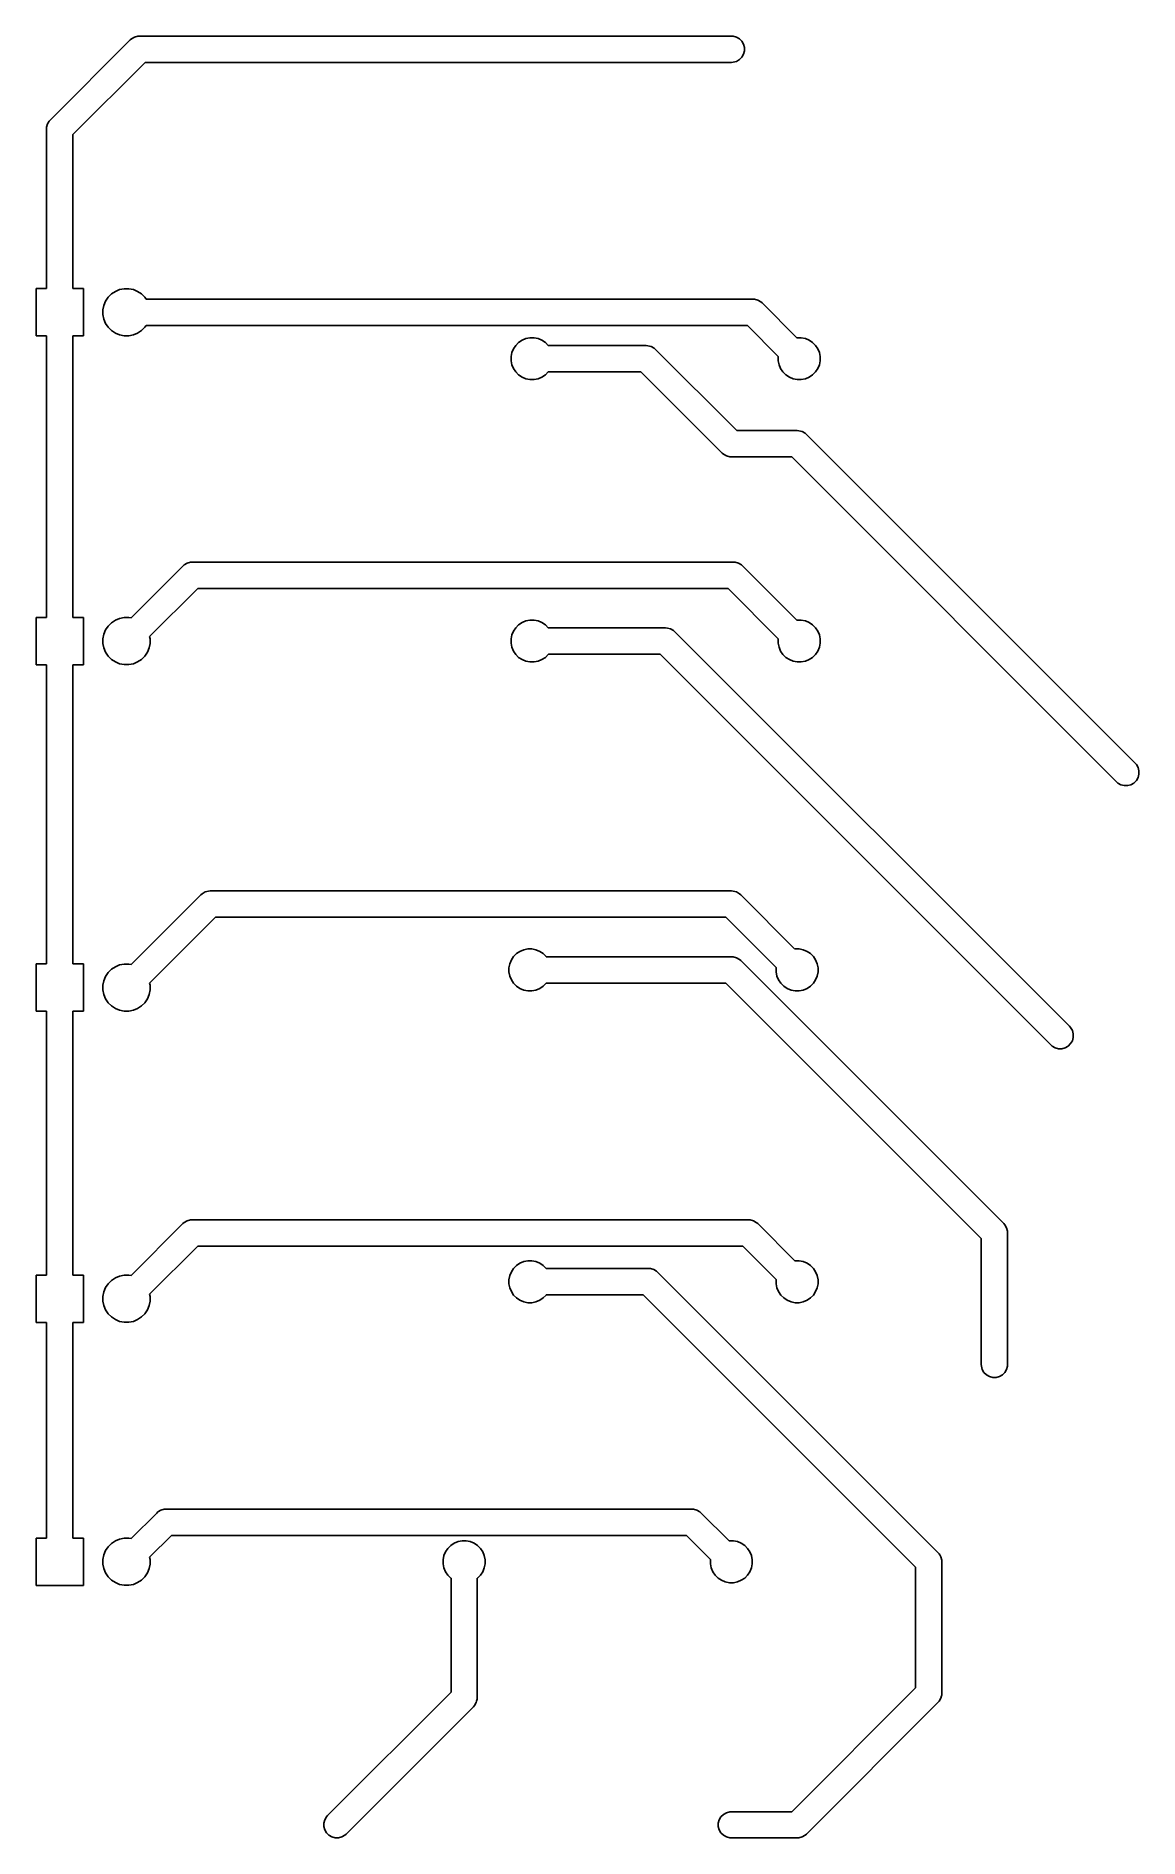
# Model space of a CAD drawing. Header units: inches. Extents: x 5.36 to 7.01, y -4.15 to -1.46.
import ezdxf

# ---------------------------------------------------------------- set-up
doc = ezdxf.new("R2010")
doc.units = ezdxf.units.IN
doc.header["$MEASUREMENT"] = 0
doc.layers.add('F.Cu', color=13, linetype='CONTINUOUS', true_color=0xc83434)

msp = doc.modelspace()

# ---------------------------------------------------------------- linework, layer by layer
at = {"layer": 'F.Cu', "linetype": 'CONTINUOUS'}
for p, q in [((5.3784, -1.5819), (5.4979, -1.4625)), ((5.4979, -1.4625), (5.4998, -1.4608)), ((5.4998, -1.4608), (5.5043, -1.4582)), ((5.4998, -1.4608), (5.4998, -1.4608)), ((5.5043, -1.4582), (5.5092, -1.4569)), ((5.5092, -1.4569), (5.5118, -1.4567)), ((5.5092, -1.4569), (5.5092, -1.4569)), ((5.5118, -1.4567), (6.3976, -1.4567)), ((6.3976, -1.4567), (6.4002, -1.4569)), ((6.4002, -1.4569), (6.4052, -1.4582)), ((6.4052, -1.4582), (6.4096, -1.4608)), ((6.4096, -1.4608), (6.4133, -1.4644)), ((6.4133, -1.4644), (6.4158, -1.4688)), ((6.4158, -1.4688), (6.4172, -1.4738)), ((6.4172, -1.4789), (6.4158, -1.4839)), ((6.4172, -1.4738), (6.4172, -1.4789)), ((5.52, -1.4961), (5.412, -1.604)), ((6.3976, -1.4961), (5.52, -1.4961)), ((6.4002, -1.4959), (6.3976, -1.4961)), ((6.4052, -1.4946), (6.4002, -1.4959)), ((6.4096, -1.492), (6.4052, -1.4946)), ((6.4133, -1.4884), (6.4096, -1.492)), ((6.4158, -1.4839), (6.4133, -1.4884)), ((5.3728, -1.5933), (5.3741, -1.5883)), ((5.3741, -1.5883), (5.3767, -1.5839)), ((5.3767, -1.5839), (5.3784, -1.5819)), ((5.3767, -1.5839), (5.3767, -1.5839)), ((5.3726, -1.5959), (5.3728, -1.5933)), ((5.3726, -1.8346), (5.3726, -1.5959)), ((5.3728, -1.5933), (5.3728, -1.5933)), ((5.412, -1.604), (5.412, -1.8346)), ((5.3569, -1.9055), (5.3569, -1.8346)), ((5.3569, -1.8346), (5.3726, -1.8346)), ((5.412, -1.8346), (5.4278, -1.8346)), ((5.4278, -1.8346), (5.4278, -1.9055)), ((5.4571, -1.8666), (5.4584, -1.8598)), ((5.4584, -1.8598), (5.4611, -1.8534)), ((5.4611, -1.8534), (5.4649, -1.8476)), ((5.4649, -1.8476), (5.4698, -1.8427)), ((5.4698, -1.8427), (5.4756, -1.8388)), ((5.4756, -1.8388), (5.482, -1.8362)), ((5.482, -1.8362), (5.4888, -1.8348)), ((5.4888, -1.8348), (5.4958, -1.8348)), ((5.4958, -1.8348), (5.5026, -1.8362)), ((5.5026, -1.8362), (5.509, -1.8388)), ((5.509, -1.8388), (5.5148, -1.8427)), ((5.5148, -1.8427), (5.5197, -1.8476)), ((5.5197, -1.8476), (5.5216, -1.8504)), ((5.5216, -1.8504), (6.4297, -1.8504)), ((6.4297, -1.8504), (6.4323, -1.8506)), ((6.4323, -1.8506), (6.4323, -1.8506)), ((6.4323, -1.8506), (6.4373, -1.8519)), ((6.4373, -1.8519), (6.4417, -1.8545)), ((6.4417, -1.8545), (6.4417, -1.8545)), ((6.4417, -1.8545), (6.4436, -1.8562)), ((6.4436, -1.8562), (6.4958, -1.9083)), ((5.4571, -1.8736), (5.4571, -1.8666)), ((5.4584, -1.8804), (5.4571, -1.8736)), ((5.4611, -1.8868), (5.4584, -1.8804)), ((5.4649, -1.8926), (5.4611, -1.8868)), ((5.3726, -1.9055), (5.3569, -1.9055)), ((5.3726, -2.3268), (5.3726, -1.9055)), ((5.4278, -1.9055), (5.412, -1.9055)), ((5.412, -1.9055), (5.412, -2.3268)), ((5.4698, -1.8975), (5.4649, -1.8926)), ((5.4756, -1.9013), (5.4698, -1.8975)), ((5.482, -1.904), (5.4756, -1.9013)), ((5.4888, -1.9053), (5.482, -1.904)), ((5.4958, -1.9053), (5.4888, -1.9053)), ((5.5026, -1.904), (5.4958, -1.9053)), ((5.509, -1.9013), (5.5026, -1.904)), ((5.5148, -1.8975), (5.509, -1.9013)), ((5.5197, -1.8926), (5.5148, -1.8975)), ((5.5216, -1.8898), (5.5197, -1.8926)), ((6.4216, -1.8898), (5.5216, -1.8898)), ((6.0792, -1.9152), (6.0844, -1.9118)), ((6.0844, -1.9118), (6.0901, -1.9094)), ((6.0901, -1.9094), (6.0961, -1.9082)), ((6.0961, -1.9082), (6.1023, -1.9082)), ((6.1023, -1.9082), (6.1084, -1.9094)), ((6.1084, -1.9094), (6.1141, -1.9118)), ((6.1141, -1.9118), (6.1192, -1.9152)), ((6.4679, -1.9361), (6.4216, -1.8898)), ((6.4958, -1.9083), (6.4961, -1.9082)), ((6.4961, -1.9082), (6.5023, -1.9082)), ((6.5023, -1.9082), (6.5084, -1.9094)), ((6.5084, -1.9094), (6.5141, -1.9118)), ((6.5141, -1.9118), (6.5192, -1.9152)), ((6.0679, -1.9365), (6.0691, -1.9304)), ((6.0679, -1.9427), (6.0679, -1.9365)), ((6.0691, -1.9304), (6.0714, -1.9247)), ((6.0714, -1.9247), (6.0749, -1.9196)), ((6.0749, -1.9196), (6.0792, -1.9152)), ((6.1192, -1.9152), (6.1236, -1.9196)), ((6.1236, -1.9196), (6.1238, -1.9199)), ((6.1238, -1.9199), (6.2703, -1.9199)), ((6.2703, -1.9199), (6.2728, -1.9201)), ((6.2728, -1.9201), (6.2728, -1.9201)), ((6.2728, -1.9201), (6.2778, -1.9214)), ((6.2778, -1.9214), (6.2823, -1.924)), ((6.2823, -1.924), (6.2823, -1.924)), ((6.2823, -1.924), (6.2842, -1.9256)), ((6.2842, -1.9256), (6.4058, -2.0472)), ((6.4679, -1.9365), (6.4679, -1.9361)), ((6.4679, -1.9427), (6.4679, -1.9365)), ((6.5192, -1.9152), (6.5236, -1.9196)), ((6.5236, -1.9196), (6.527, -1.9247)), ((6.527, -1.9247), (6.5294, -1.9304)), ((6.5294, -1.9304), (6.5306, -1.9365)), ((6.5306, -1.9365), (6.5306, -1.9427)), ((6.0691, -1.9487), (6.0679, -1.9427)), ((6.0714, -1.9544), (6.0691, -1.9487)), ((6.0749, -1.9595), (6.0714, -1.9544)), ((6.0792, -1.9639), (6.0749, -1.9595)), ((6.0844, -1.9673), (6.0792, -1.9639)), ((6.0901, -1.9697), (6.0844, -1.9673)), ((6.1141, -1.9673), (6.1084, -1.9697)), ((6.1192, -1.9639), (6.1141, -1.9673)), ((6.1236, -1.9595), (6.1192, -1.9639)), ((6.1238, -1.9593), (6.1236, -1.9595)), ((6.2621, -1.9593), (6.1238, -1.9593)), ((6.3837, -2.0808), (6.2621, -1.9593)), ((6.4691, -1.9487), (6.4679, -1.9427)), ((6.4714, -1.9544), (6.4691, -1.9487)), ((6.4749, -1.9595), (6.4714, -1.9544)), ((6.4792, -1.9639), (6.4749, -1.9595)), ((6.4844, -1.9673), (6.4792, -1.9639)), ((6.4901, -1.9697), (6.4844, -1.9673)), ((6.5141, -1.9673), (6.5084, -1.9697)), ((6.5192, -1.9639), (6.5141, -1.9673)), ((6.5236, -1.9595), (6.5192, -1.9639)), ((6.527, -1.9544), (6.5236, -1.9595)), ((6.5294, -1.9487), (6.527, -1.9544)), ((6.5306, -1.9427), (6.5294, -1.9487)), ((6.0961, -1.9709), (6.0901, -1.9697)), ((6.1023, -1.9709), (6.0961, -1.9709)), ((6.1084, -1.9697), (6.1023, -1.9709)), ((6.4961, -1.9709), (6.4901, -1.9697)), ((6.5023, -1.9709), (6.4961, -1.9709)), ((6.5084, -1.9697), (6.5023, -1.9709)), ((6.4058, -2.0472), (6.4961, -2.0472)), ((6.4961, -2.0472), (6.4986, -2.0474)), ((6.4986, -2.0474), (6.4986, -2.0474)), ((6.4986, -2.0474), (6.5036, -2.0487)), ((6.5036, -2.0487), (6.508, -2.0513)), ((6.508, -2.0513), (6.508, -2.0513)), ((6.508, -2.0513), (6.51, -2.053)), ((6.51, -2.053), (7.0021, -2.5451)), ((6.3857, -2.0825), (6.3837, -2.0808)), ((6.3901, -2.0851), (6.3857, -2.0825)), ((6.3857, -2.0825), (6.3857, -2.0825)), ((6.3951, -2.0864), (6.3901, -2.0851)), ((6.3976, -2.0866), (6.3951, -2.0864)), ((6.3951, -2.0864), (6.3951, -2.0864)), ((6.4879, -2.0866), (6.3976, -2.0866)), ((6.9743, -2.573), (6.4879, -2.0866)), ((5.4991, -2.3276), (5.5768, -2.2499)), ((5.5768, -2.2499), (5.5788, -2.2482)), ((5.5788, -2.2482), (5.5832, -2.2456)), ((5.5788, -2.2482), (5.5788, -2.2482)), ((5.5832, -2.2456), (5.5882, -2.2443)), ((5.5882, -2.2443), (5.5907, -2.2441)), ((5.5882, -2.2443), (5.5882, -2.2443)), ((5.5907, -2.2441), (6.4008, -2.2441)), ((6.4008, -2.2441), (6.4034, -2.2443)), ((6.4034, -2.2443), (6.4034, -2.2443)), ((6.4034, -2.2443), (6.4083, -2.2456)), ((6.4083, -2.2456), (6.4128, -2.2482)), ((6.4128, -2.2482), (6.4128, -2.2482)), ((6.4128, -2.2482), (6.4147, -2.2499)), ((6.4147, -2.2499), (6.4958, -2.3309)), ((5.5989, -2.2835), (5.5269, -2.3554)), ((6.3926, -2.2835), (5.5989, -2.2835)), ((6.4679, -2.3588), (6.3926, -2.2835)), ((5.3569, -2.3976), (5.3569, -2.3268)), ((5.3569, -2.3268), (5.3726, -2.3268)), ((5.412, -2.3268), (5.4278, -2.3268)), ((5.4278, -2.3268), (5.4278, -2.3976)), ((5.4584, -2.3519), (5.4611, -2.3455)), ((5.4611, -2.3455), (5.4649, -2.3397)), ((5.4649, -2.3397), (5.4698, -2.3348)), ((5.4698, -2.3348), (5.4756, -2.331)), ((5.4756, -2.331), (5.482, -2.3283)), ((5.482, -2.3283), (5.4888, -2.3269)), ((5.4888, -2.3269), (5.4958, -2.3269)), ((5.4958, -2.3269), (5.4991, -2.3276)), ((6.0714, -2.3474), (6.0749, -2.3422)), ((6.0749, -2.3422), (6.0792, -2.3379)), ((6.0792, -2.3379), (6.0844, -2.3344)), ((6.0844, -2.3344), (6.0901, -2.3321)), ((6.0901, -2.3321), (6.0961, -2.3309)), ((6.0961, -2.3309), (6.1023, -2.3309)), ((6.1023, -2.3309), (6.1084, -2.3321)), ((6.1084, -2.3321), (6.1141, -2.3344)), ((6.1141, -2.3344), (6.1192, -2.3379)), ((6.1192, -2.3379), (6.1236, -2.3422)), ((6.1236, -2.3422), (6.1238, -2.3425)), ((6.1238, -2.3425), (6.2992, -2.3425)), ((6.2992, -2.3425), (6.3018, -2.3427)), ((6.3018, -2.3427), (6.3018, -2.3427)), ((6.3018, -2.3427), (6.3067, -2.344)), ((6.3067, -2.344), (6.3112, -2.3466)), ((6.4958, -2.3309), (6.4961, -2.3309)), ((6.4961, -2.3309), (6.5023, -2.3309)), ((6.5023, -2.3309), (6.5084, -2.3321)), ((6.5084, -2.3321), (6.5141, -2.3344)), ((6.5141, -2.3344), (6.5192, -2.3379)), ((6.5192, -2.3379), (6.5236, -2.3422)), ((6.5236, -2.3422), (6.527, -2.3474)), ((5.4571, -2.3587), (5.4584, -2.3519)), ((5.4571, -2.3657), (5.4571, -2.3587)), ((5.4584, -2.3725), (5.4571, -2.3657)), ((5.4611, -2.3789), (5.4584, -2.3725)), ((5.5262, -2.3725), (5.5236, -2.3789)), ((5.5276, -2.3657), (5.5262, -2.3725)), ((5.5269, -2.3554), (5.5276, -2.3587)), ((5.5276, -2.3587), (5.5276, -2.3657)), ((6.0679, -2.3591), (6.0691, -2.3531)), ((6.0679, -2.3653), (6.0679, -2.3591)), ((6.0691, -2.3713), (6.0679, -2.3653)), ((6.0691, -2.3531), (6.0714, -2.3474)), ((6.0714, -2.3771), (6.0691, -2.3713)), ((6.3112, -2.3466), (6.3112, -2.3466)), ((6.3112, -2.3466), (6.3131, -2.3483)), ((6.3131, -2.3483), (6.9037, -2.9388)), ((6.4679, -2.3591), (6.4679, -2.3588)), ((6.4679, -2.3653), (6.4679, -2.3591)), ((6.4691, -2.3713), (6.4679, -2.3653)), ((6.4714, -2.3771), (6.4691, -2.3713)), ((6.527, -2.3474), (6.5294, -2.3531)), ((6.5294, -2.3713), (6.527, -2.3771)), ((6.5294, -2.3531), (6.5306, -2.3591)), ((6.5306, -2.3653), (6.5294, -2.3713)), ((6.5306, -2.3591), (6.5306, -2.3653)), ((5.3726, -2.3976), (5.3569, -2.3976)), ((5.3726, -2.8455), (5.3726, -2.3976)), ((5.4278, -2.3976), (5.412, -2.3976)), ((5.412, -2.3976), (5.412, -2.8455)), ((5.4649, -2.3847), (5.4611, -2.3789)), ((5.4698, -2.3896), (5.4649, -2.3847)), ((5.4756, -2.3935), (5.4698, -2.3896)), ((5.482, -2.3961), (5.4756, -2.3935)), ((5.4888, -2.3975), (5.482, -2.3961)), ((5.4958, -2.3975), (5.4888, -2.3975)), ((5.5026, -2.3961), (5.4958, -2.3975)), ((5.509, -2.3935), (5.5026, -2.3961)), ((5.5148, -2.3896), (5.509, -2.3935)), ((5.5197, -2.3847), (5.5148, -2.3896)), ((5.5236, -2.3789), (5.5197, -2.3847)), ((6.0749, -2.3822), (6.0714, -2.3771)), ((6.0792, -2.3866), (6.0749, -2.3822)), ((6.0844, -2.39), (6.0792, -2.3866)), ((6.0901, -2.3923), (6.0844, -2.39)), ((6.0961, -2.3935), (6.0901, -2.3923)), ((6.1023, -2.3935), (6.0961, -2.3935)), ((6.1084, -2.3923), (6.1023, -2.3935)), ((6.1141, -2.39), (6.1084, -2.3923)), ((6.1192, -2.3866), (6.1141, -2.39)), ((6.1236, -2.3822), (6.1192, -2.3866)), ((6.1238, -2.3819), (6.1236, -2.3822)), ((6.2911, -2.3819), (6.1238, -2.3819)), ((6.8758, -2.9667), (6.2911, -2.3819)), ((6.4749, -2.3822), (6.4714, -2.3771)), ((6.4792, -2.3866), (6.4749, -2.3822)), ((6.4844, -2.39), (6.4792, -2.3866)), ((6.4901, -2.3923), (6.4844, -2.39)), ((6.4961, -2.3935), (6.4901, -2.3923)), ((6.5023, -2.3935), (6.4961, -2.3935)), ((6.5084, -2.3923), (6.5023, -2.3935)), ((6.5141, -2.39), (6.5084, -2.3923)), ((6.5192, -2.3866), (6.5141, -2.39)), ((6.5236, -2.3822), (6.5192, -2.3866)), ((6.527, -2.3771), (6.5236, -2.3822)), ((7.0021, -2.5451), (7.0038, -2.5471)), ((7.0038, -2.5471), (7.0064, -2.5515)), ((7.0064, -2.5515), (7.0077, -2.5565)), ((7.0077, -2.5616), (7.0064, -2.5666)), ((7.0077, -2.5565), (7.0077, -2.5616)), ((6.9762, -2.5747), (6.9743, -2.573)), ((6.9807, -2.5772), (6.9762, -2.5747)), ((6.9856, -2.5786), (6.9807, -2.5772)), ((6.9908, -2.5786), (6.9856, -2.5786)), ((6.9957, -2.5772), (6.9908, -2.5786)), ((7.0002, -2.5747), (6.9957, -2.5772)), ((7.0038, -2.571), (7.0002, -2.5747)), ((7.0064, -2.5666), (7.0038, -2.571)), ((5.4991, -2.8463), (5.6034, -2.742)), ((5.6034, -2.742), (5.6053, -2.7403)), ((5.6053, -2.7403), (5.6098, -2.7377)), ((5.6053, -2.7403), (5.6053, -2.7403)), ((5.6098, -2.7377), (5.6148, -2.7364)), ((5.6148, -2.7364), (5.6173, -2.7362)), ((5.6148, -2.7364), (5.6148, -2.7364)), ((5.6173, -2.7362), (6.3976, -2.7362)), ((6.3976, -2.7362), (6.4002, -2.7364)), ((6.4002, -2.7364), (6.4002, -2.7364)), ((6.4002, -2.7364), (6.4052, -2.7377)), ((6.4052, -2.7377), (6.4096, -2.7403)), ((6.4096, -2.7403), (6.4096, -2.7403)), ((6.4096, -2.7403), (6.4116, -2.742)), ((6.4116, -2.742), (6.4926, -2.8231)), ((5.6255, -2.7756), (5.5269, -2.8741)), ((6.3895, -2.7756), (5.6255, -2.7756)), ((6.4648, -2.8509), (6.3895, -2.7756)), ((6.0717, -2.8343), (6.0761, -2.83)), ((6.0761, -2.83), (6.0812, -2.8266)), ((6.0812, -2.8266), (6.0869, -2.8242)), ((6.0869, -2.8242), (6.093, -2.823)), ((6.093, -2.823), (6.0992, -2.823)), ((6.0992, -2.823), (6.1052, -2.8242)), ((6.1052, -2.8242), (6.1109, -2.8266)), ((6.1109, -2.8266), (6.116, -2.83)), ((6.116, -2.83), (6.1204, -2.8343)), ((6.4926, -2.8231), (6.493, -2.823)), ((6.493, -2.823), (6.4992, -2.823)), ((6.4992, -2.823), (6.5052, -2.8242)), ((6.5052, -2.8242), (6.5109, -2.8266)), ((6.5109, -2.8266), (6.516, -2.83)), ((6.516, -2.83), (6.5204, -2.8343)), ((5.3569, -2.9163), (5.3569, -2.8455)), ((5.3569, -2.8455), (5.3726, -2.8455)), ((5.412, -2.8455), (5.4278, -2.8455)), ((5.4278, -2.8455), (5.4278, -2.9163)), ((5.4611, -2.8642), (5.4649, -2.8584)), ((5.4649, -2.8584), (5.4698, -2.8535)), ((5.4698, -2.8535), (5.4756, -2.8497)), ((5.4756, -2.8497), (5.482, -2.847)), ((5.482, -2.847), (5.4888, -2.8456)), ((5.4888, -2.8456), (5.4958, -2.8456)), ((5.4958, -2.8456), (5.4991, -2.8463)), ((6.0647, -2.8512), (6.0659, -2.8452)), ((6.0647, -2.8574), (6.0647, -2.8512)), ((6.0659, -2.8635), (6.0647, -2.8574)), ((6.0659, -2.8452), (6.0683, -2.8395)), ((6.0683, -2.8395), (6.0717, -2.8343)), ((6.1204, -2.8343), (6.1206, -2.8346)), ((6.1206, -2.8346), (6.3976, -2.8346)), ((6.3976, -2.8346), (6.4002, -2.8348)), ((6.4002, -2.8348), (6.4002, -2.8348)), ((6.4002, -2.8348), (6.4052, -2.8361)), ((6.4052, -2.8361), (6.4096, -2.8387)), ((6.4096, -2.8387), (6.4096, -2.8387)), ((6.4096, -2.8387), (6.4116, -2.8404)), ((6.4116, -2.8404), (6.8053, -3.2341)), ((6.4647, -2.8512), (6.4648, -2.8509)), ((6.4647, -2.8574), (6.4647, -2.8512)), ((6.4659, -2.8635), (6.4647, -2.8574)), ((6.5204, -2.8343), (6.5238, -2.8395)), ((6.5238, -2.8395), (6.5262, -2.8452)), ((6.5262, -2.8452), (6.5274, -2.8512)), ((6.5274, -2.8574), (6.5262, -2.8635)), ((6.5274, -2.8512), (6.5274, -2.8574)), ((5.4571, -2.8774), (5.4584, -2.8706)), ((5.4571, -2.8844), (5.4571, -2.8774)), ((5.4584, -2.8912), (5.4571, -2.8844)), ((5.4584, -2.8706), (5.4611, -2.8642)), ((5.5276, -2.8844), (5.5262, -2.8912)), ((5.5269, -2.8741), (5.5276, -2.8774)), ((5.5276, -2.8774), (5.5276, -2.8844)), ((6.0683, -2.8692), (6.0659, -2.8635)), ((6.0717, -2.8743), (6.0683, -2.8692)), ((6.0761, -2.8787), (6.0717, -2.8743)), ((6.0812, -2.8821), (6.0761, -2.8787)), ((6.0869, -2.8845), (6.0812, -2.8821)), ((6.093, -2.8857), (6.0869, -2.8845)), ((6.1052, -2.8845), (6.0992, -2.8857)), ((6.1109, -2.8821), (6.1052, -2.8845)), ((6.116, -2.8787), (6.1109, -2.8821)), ((6.1204, -2.8743), (6.116, -2.8787)), ((6.1206, -2.874), (6.1204, -2.8743)), ((6.3895, -2.874), (6.1206, -2.874)), ((6.7717, -3.2562), (6.3895, -2.874)), ((6.4683, -2.8692), (6.4659, -2.8635)), ((6.4717, -2.8743), (6.4683, -2.8692)), ((6.4761, -2.8787), (6.4717, -2.8743)), ((6.4812, -2.8821), (6.4761, -2.8787)), ((6.4869, -2.8845), (6.4812, -2.8821)), ((6.493, -2.8857), (6.4869, -2.8845)), ((6.5052, -2.8845), (6.4992, -2.8857)), ((6.5109, -2.8821), (6.5052, -2.8845)), ((6.516, -2.8787), (6.5109, -2.8821)), ((6.5204, -2.8743), (6.516, -2.8787)), ((6.5238, -2.8692), (6.5204, -2.8743)), ((6.5262, -2.8635), (6.5238, -2.8692)), ((5.4611, -2.8976), (5.4584, -2.8912)), ((5.4649, -2.9034), (5.4611, -2.8976)), ((5.4698, -2.9083), (5.4649, -2.9034)), ((5.4756, -2.9122), (5.4698, -2.9083)), ((5.482, -2.9148), (5.4756, -2.9122)), ((5.509, -2.9122), (5.5026, -2.9148)), ((5.5148, -2.9083), (5.509, -2.9122)), ((5.5197, -2.9034), (5.5148, -2.9083)), ((5.5236, -2.8976), (5.5197, -2.9034)), ((5.5262, -2.8912), (5.5236, -2.8976)), ((6.0992, -2.8857), (6.093, -2.8857)), ((6.4992, -2.8857), (6.493, -2.8857)), ((5.3726, -2.9163), (5.3569, -2.9163)), ((5.3726, -3.311), (5.3726, -2.9163)), ((5.4278, -2.9163), (5.412, -2.9163)), ((5.412, -2.9163), (5.412, -3.311)), ((5.4888, -2.9162), (5.482, -2.9148)), ((5.4958, -2.9162), (5.4888, -2.9162)), ((5.5026, -2.9148), (5.4958, -2.9162)), ((6.9037, -2.9388), (6.9054, -2.9408)), ((6.9054, -2.9647), (6.9017, -2.9684)), ((6.9054, -2.9408), (6.908, -2.9452)), ((6.908, -2.9603), (6.9054, -2.9647)), ((6.908, -2.9452), (6.9093, -2.9502)), ((6.9093, -2.9553), (6.908, -2.9603)), ((6.9093, -2.9502), (6.9093, -2.9553)), ((6.8778, -2.9684), (6.8758, -2.9667)), ((6.8822, -2.9709), (6.8778, -2.9684)), ((6.8872, -2.9723), (6.8822, -2.9709)), ((6.8923, -2.9723), (6.8872, -2.9723)), ((6.8973, -2.9709), (6.8923, -2.9723)), ((6.9017, -2.9684), (6.8973, -2.9709)), ((5.4991, -3.3118), (5.5768, -3.2341)), ((5.5768, -3.2341), (5.5788, -3.2324)), ((5.5788, -3.2324), (5.5832, -3.2298)), ((5.5788, -3.2324), (5.5788, -3.2324)), ((5.5832, -3.2298), (5.5882, -3.2285)), ((5.5882, -3.2285), (5.5907, -3.2283)), ((5.5882, -3.2285), (5.5882, -3.2285)), ((5.5907, -3.2283), (6.423, -3.2283)), ((6.423, -3.2283), (6.4256, -3.2285)), ((6.4256, -3.2285), (6.4256, -3.2285)), ((6.4256, -3.2285), (6.4306, -3.2298)), ((6.4306, -3.2298), (6.435, -3.2324)), ((6.435, -3.2324), (6.435, -3.2324)), ((6.435, -3.2324), (6.437, -3.2341)), ((6.437, -3.2341), (6.4926, -3.2898)), ((6.8053, -3.2341), (6.807, -3.236)), ((6.807, -3.236), (6.807, -3.236)), ((6.807, -3.236), (6.8095, -3.2405)), ((6.7717, -3.4449), (6.7717, -3.2562)), ((6.8095, -3.2405), (6.8095, -3.2405)), ((6.8095, -3.2405), (6.8109, -3.2455)), ((6.8109, -3.2455), (6.8109, -3.2455)), ((6.8109, -3.2455), (6.811, -3.248)), ((6.811, -3.248), (6.811, -3.4449)), ((5.5989, -3.2677), (5.5269, -3.3397)), ((6.4149, -3.2677), (5.5989, -3.2677)), ((6.0869, -3.2909), (6.093, -3.2897)), ((6.093, -3.2897), (6.0992, -3.2897)), ((6.0992, -3.2897), (6.1052, -3.2909)), ((6.4648, -3.3176), (6.4149, -3.2677)), ((6.4926, -3.2898), (6.493, -3.2897)), ((6.493, -3.2897), (6.4992, -3.2897)), ((6.4992, -3.2897), (6.5052, -3.2909)), ((5.3569, -3.3819), (5.3569, -3.311)), ((5.3569, -3.311), (5.3726, -3.311)), ((5.412, -3.311), (5.4278, -3.311)), ((5.4278, -3.311), (5.4278, -3.3819)), ((5.4698, -3.3191), (5.4756, -3.3152)), ((5.4756, -3.3152), (5.482, -3.3125)), ((5.482, -3.3125), (5.4888, -3.3112)), ((5.4888, -3.3112), (5.4958, -3.3112)), ((5.4958, -3.3112), (5.4991, -3.3118)), ((6.0647, -3.318), (6.0659, -3.3119)), ((6.0659, -3.3119), (6.0683, -3.3062)), ((6.0683, -3.3062), (6.0717, -3.3011)), ((6.0717, -3.3011), (6.0761, -3.2967)), ((6.0761, -3.2967), (6.0812, -3.2933)), ((6.0812, -3.2933), (6.0869, -3.2909)), ((6.1052, -3.2909), (6.1109, -3.2933)), ((6.1109, -3.2933), (6.116, -3.2967)), ((6.116, -3.2967), (6.1204, -3.3011)), ((6.1204, -3.3011), (6.1206, -3.3014)), ((6.1206, -3.3014), (6.2738, -3.3014)), ((6.2738, -3.3014), (6.2764, -3.3015)), ((6.2764, -3.3015), (6.2764, -3.3015)), ((6.2764, -3.3015), (6.2814, -3.3029)), ((6.2814, -3.3029), (6.2858, -3.3054)), ((6.2858, -3.3054), (6.2858, -3.3054)), ((6.2858, -3.3054), (6.2877, -3.3071)), ((6.2877, -3.3071), (6.7068, -3.7262)), ((6.5052, -3.2909), (6.5109, -3.2933)), ((6.5109, -3.2933), (6.516, -3.2967)), ((6.516, -3.2967), (6.5204, -3.3011)), ((6.5204, -3.3011), (6.5238, -3.3062)), ((6.5238, -3.3062), (6.5262, -3.3119)), ((6.5262, -3.3119), (6.5274, -3.318)), ((5.4571, -3.343), (5.4584, -3.3362)), ((5.4571, -3.3499), (5.4571, -3.343)), ((5.4584, -3.3362), (5.4611, -3.3298)), ((5.4611, -3.3298), (5.4649, -3.324)), ((5.4649, -3.324), (5.4698, -3.3191)), ((5.5269, -3.3397), (5.5276, -3.343)), ((5.5276, -3.343), (5.5276, -3.3499)), ((6.0647, -3.3242), (6.0647, -3.318)), ((6.0659, -3.3302), (6.0647, -3.3242)), ((6.0683, -3.3359), (6.0659, -3.3302)), ((6.0717, -3.341), (6.0683, -3.3359)), ((6.0761, -3.3454), (6.0717, -3.341)), ((6.1204, -3.341), (6.116, -3.3454)), ((6.1206, -3.3407), (6.1204, -3.341)), ((6.2657, -3.3407), (6.1206, -3.3407)), ((6.6732, -3.7483), (6.2657, -3.3407)), ((6.4647, -3.318), (6.4648, -3.3176)), ((6.4647, -3.3242), (6.4647, -3.318)), ((6.4659, -3.3302), (6.4647, -3.3242)), ((6.4683, -3.3359), (6.4659, -3.3302)), ((6.4717, -3.341), (6.4683, -3.3359)), ((6.4761, -3.3454), (6.4717, -3.341)), ((6.5204, -3.341), (6.516, -3.3454)), ((6.5238, -3.3359), (6.5204, -3.341)), ((6.5262, -3.3302), (6.5238, -3.3359)), ((6.5274, -3.3242), (6.5262, -3.3302)), ((6.5274, -3.318), (6.5274, -3.3242)), ((5.4584, -3.3567), (5.4571, -3.3499)), ((5.4611, -3.3632), (5.4584, -3.3567)), ((5.4649, -3.3689), (5.4611, -3.3632)), ((5.4698, -3.3738), (5.4649, -3.3689)), ((5.5197, -3.3689), (5.5148, -3.3738)), ((5.5236, -3.3632), (5.5197, -3.3689)), ((5.5262, -3.3567), (5.5236, -3.3632)), ((5.5276, -3.3499), (5.5262, -3.3567)), ((6.0812, -3.3488), (6.0761, -3.3454)), ((6.0869, -3.3512), (6.0812, -3.3488)), ((6.093, -3.3524), (6.0869, -3.3512)), ((6.0992, -3.3524), (6.093, -3.3524)), ((6.1052, -3.3512), (6.0992, -3.3524)), ((6.1109, -3.3488), (6.1052, -3.3512)), ((6.116, -3.3454), (6.1109, -3.3488)), ((6.4812, -3.3488), (6.4761, -3.3454)), ((6.4869, -3.3512), (6.4812, -3.3488)), ((6.493, -3.3524), (6.4869, -3.3512)), ((6.4992, -3.3524), (6.493, -3.3524)), ((6.5052, -3.3512), (6.4992, -3.3524)), ((6.5109, -3.3488), (6.5052, -3.3512)), ((6.516, -3.3454), (6.5109, -3.3488)), ((5.3726, -3.3819), (5.3569, -3.3819)), ((5.3726, -3.7047), (5.3726, -3.3819)), ((5.4278, -3.3819), (5.412, -3.3819)), ((5.412, -3.3819), (5.412, -3.7047)), ((5.4756, -3.3777), (5.4698, -3.3738)), ((5.482, -3.3804), (5.4756, -3.3777)), ((5.4888, -3.3817), (5.482, -3.3804)), ((5.4958, -3.3817), (5.4888, -3.3817)), ((5.5026, -3.3804), (5.4958, -3.3817)), ((5.509, -3.3777), (5.5026, -3.3804)), ((5.5148, -3.3738), (5.509, -3.3777)), ((6.7718, -3.4475), (6.7717, -3.4449)), ((6.7732, -3.4524), (6.7718, -3.4475)), ((6.8109, -3.4475), (6.8095, -3.4524)), ((6.811, -3.4449), (6.8109, -3.4475)), ((6.7757, -3.4569), (6.7732, -3.4524)), ((6.7794, -3.4605), (6.7757, -3.4569)), ((6.7838, -3.4631), (6.7794, -3.4605)), ((6.7888, -3.4644), (6.7838, -3.4631)), ((6.7939, -3.4644), (6.7888, -3.4644)), ((6.7989, -3.4631), (6.7939, -3.4644)), ((6.8033, -3.4605), (6.7989, -3.4631)), ((6.807, -3.4569), (6.8033, -3.4605)), ((6.8095, -3.4524), (6.807, -3.4569)), ((5.4991, -3.7056), (5.5375, -3.6672)), ((5.5375, -3.6672), (5.5394, -3.6655)), ((5.5394, -3.6655), (5.5438, -3.6629)), ((5.5394, -3.6655), (5.5394, -3.6655)), ((5.5438, -3.6629), (5.5488, -3.6616)), ((5.5488, -3.6616), (5.5514, -3.6614)), ((5.5488, -3.6616), (5.5488, -3.6616)), ((5.5514, -3.6614), (6.3386, -3.6614)), ((6.3386, -3.6614), (6.3412, -3.6616)), ((6.3412, -3.6616), (6.3412, -3.6616)), ((6.3412, -3.6616), (6.3461, -3.6629)), ((6.3461, -3.6629), (6.3506, -3.6655)), ((6.3506, -3.6655), (6.3506, -3.6655)), ((6.3506, -3.6655), (6.3525, -3.6672)), ((6.3525, -3.6672), (6.3942, -3.7089)), ((5.3569, -3.7756), (5.3569, -3.7047)), ((5.3569, -3.7047), (5.3726, -3.7047)), ((5.412, -3.7047), (5.4278, -3.7047)), ((5.4278, -3.7047), (5.4278, -3.7756)), ((5.4611, -3.7235), (5.4649, -3.7177)), ((5.4649, -3.7177), (5.4698, -3.7128)), ((5.4698, -3.7128), (5.4756, -3.7089)), ((5.4756, -3.7089), (5.482, -3.7063)), ((5.482, -3.7063), (5.4888, -3.7049)), ((5.4888, -3.7049), (5.4958, -3.7049)), ((5.4958, -3.7049), (5.4991, -3.7056)), ((5.5595, -3.7008), (5.5269, -3.7334)), ((6.3304, -3.7008), (5.5595, -3.7008)), ((5.9699, -3.7253), (5.9733, -3.7202)), ((5.9733, -3.7202), (5.9777, -3.7158)), ((5.9777, -3.7158), (5.9828, -3.7124)), ((5.9828, -3.7124), (5.9885, -3.71)), ((5.9885, -3.71), (5.9946, -3.7088)), ((5.9946, -3.7088), (6.0007, -3.7088)), ((6.0007, -3.7088), (6.0068, -3.71)), ((6.0068, -3.71), (6.0125, -3.7124)), ((6.0125, -3.7124), (6.0176, -3.7158)), ((6.0176, -3.7158), (6.022, -3.7202)), ((6.022, -3.7202), (6.0254, -3.7253)), ((6.3664, -3.7367), (6.3304, -3.7008)), ((6.3942, -3.7089), (6.3946, -3.7088)), ((6.3946, -3.7088), (6.4007, -3.7088)), ((6.4007, -3.7088), (6.4068, -3.71)), ((6.4068, -3.71), (6.4125, -3.7124)), ((6.4125, -3.7124), (6.4176, -3.7158)), ((6.4176, -3.7158), (6.422, -3.7202)), ((6.422, -3.7202), (6.4254, -3.7253)), ((5.4571, -3.7367), (5.4584, -3.7299)), ((5.4571, -3.7436), (5.4571, -3.7367)), ((5.4584, -3.7504), (5.4571, -3.7436)), ((5.4584, -3.7299), (5.4611, -3.7235)), ((5.5276, -3.7436), (5.5262, -3.7504)), ((5.5269, -3.7334), (5.5276, -3.7367)), ((5.5276, -3.7367), (5.5276, -3.7436)), ((5.9663, -3.7371), (5.9675, -3.731)), ((5.9663, -3.7432), (5.9663, -3.7371)), ((5.9675, -3.7493), (5.9663, -3.7432)), ((5.9675, -3.731), (5.9699, -3.7253)), ((6.0254, -3.7253), (6.0278, -3.731)), ((6.0278, -3.731), (6.029, -3.7371)), ((6.029, -3.7432), (6.0278, -3.7493)), ((6.029, -3.7371), (6.029, -3.7432)), ((6.3663, -3.7371), (6.3664, -3.7367)), ((6.3663, -3.7432), (6.3663, -3.7371)), ((6.3675, -3.7493), (6.3663, -3.7432)), ((6.4254, -3.7253), (6.4278, -3.731)), ((6.4278, -3.731), (6.429, -3.7371)), ((6.429, -3.7432), (6.4278, -3.7493)), ((6.429, -3.7371), (6.429, -3.7432)), ((6.6732, -3.9289), (6.6732, -3.7483)), ((6.7068, -3.7262), (6.7085, -3.7282)), ((6.7085, -3.7282), (6.7085, -3.7282)), ((6.7085, -3.7282), (6.7095, -3.7299)), ((6.7095, -3.7299), (6.7111, -3.7326)), ((6.7111, -3.7326), (6.7124, -3.7376)), ((6.7124, -3.7376), (6.7124, -3.7376)), ((6.7124, -3.7376), (6.7126, -3.7402)), ((6.7126, -3.7402), (6.7126, -3.937)), ((5.4278, -3.7756), (5.3569, -3.7756)), ((5.4611, -3.7569), (5.4584, -3.7504)), ((5.4649, -3.7626), (5.4611, -3.7569)), ((5.4698, -3.7675), (5.4649, -3.7626)), ((5.4756, -3.7714), (5.4698, -3.7675)), ((5.482, -3.7741), (5.4756, -3.7714)), ((5.4888, -3.7754), (5.482, -3.7741)), ((5.4958, -3.7754), (5.4888, -3.7754)), ((5.5026, -3.7741), (5.4958, -3.7754)), ((5.509, -3.7714), (5.5026, -3.7741)), ((5.5148, -3.7675), (5.509, -3.7714)), ((5.5197, -3.7626), (5.5148, -3.7675)), ((5.5236, -3.7569), (5.5197, -3.7626)), ((5.5262, -3.7504), (5.5236, -3.7569)), ((5.9699, -3.755), (5.9675, -3.7493)), ((5.9733, -3.7601), (5.9699, -3.755)), ((5.9777, -3.7645), (5.9733, -3.7601)), ((5.978, -3.7647), (5.9777, -3.7645)), ((5.978, -3.9352), (5.978, -3.7647)), ((6.0176, -3.7645), (6.0173, -3.7647)), ((6.0173, -3.7647), (6.0173, -3.9433)), ((6.022, -3.7601), (6.0176, -3.7645)), ((6.0254, -3.755), (6.022, -3.7601)), ((6.0278, -3.7493), (6.0254, -3.755)), ((6.3699, -3.755), (6.3675, -3.7493)), ((6.3733, -3.7601), (6.3699, -3.755)), ((6.3777, -3.7645), (6.3733, -3.7601)), ((6.3828, -3.7679), (6.3777, -3.7645)), ((6.3885, -3.7703), (6.3828, -3.7679)), ((6.3946, -3.7715), (6.3885, -3.7703)), ((6.4007, -3.7715), (6.3946, -3.7715)), ((6.4068, -3.7703), (6.4007, -3.7715)), ((6.4125, -3.7679), (6.4068, -3.7703)), ((6.4176, -3.7645), (6.4125, -3.7679)), ((6.422, -3.7601), (6.4176, -3.7645)), ((6.4254, -3.755), (6.422, -3.7601)), ((6.4278, -3.7493), (6.4254, -3.755)), ((5.7932, -4.1199), (5.978, -3.9352)), ((6.4879, -4.1142), (6.6732, -3.9289)), ((6.7126, -3.937), (6.7124, -3.9396)), ((6.0116, -3.9572), (5.821, -4.1478)), ((6.0133, -3.9553), (6.0116, -3.9572)), ((6.0158, -3.9508), (6.0133, -3.9553)), ((6.0133, -3.9553), (6.0133, -3.9553)), ((6.0163, -3.949), (6.0158, -3.9508)), ((6.0172, -3.9459), (6.0163, -3.949)), ((6.0173, -3.9433), (6.0172, -3.9459)), ((6.0172, -3.9459), (6.0172, -3.9459)), ((6.7068, -3.9509), (6.51, -4.1478)), ((6.7085, -3.949), (6.7068, -3.9509)), ((6.7111, -3.9445), (6.7085, -3.949)), ((6.7085, -3.949), (6.7085, -3.949)), ((6.7121, -3.9407), (6.7111, -3.9445)), ((6.7124, -3.9396), (6.7121, -3.9407)), ((6.7124, -3.9396), (6.7124, -3.9396)), ((5.7889, -4.1263), (5.7915, -4.1219)), ((5.7915, -4.1219), (5.7932, -4.1199)), ((6.3795, -4.1263), (6.382, -4.1219)), ((6.382, -4.1219), (6.3857, -4.1182)), ((6.3857, -4.1182), (6.3901, -4.1157)), ((6.3901, -4.1157), (6.3951, -4.1143)), ((6.3951, -4.1143), (6.3976, -4.1142)), ((6.3976, -4.1142), (6.4879, -4.1142)), ((5.7876, -4.1313), (5.7889, -4.1263)), ((5.7876, -4.1364), (5.7876, -4.1313)), ((5.7889, -4.1414), (5.7876, -4.1364)), ((5.7915, -4.1458), (5.7889, -4.1414)), ((5.7951, -4.1495), (5.7915, -4.1458)), ((5.7996, -4.152), (5.7951, -4.1495)), ((5.8045, -4.1534), (5.7996, -4.152)), ((5.8146, -4.152), (5.8097, -4.1534)), ((5.8191, -4.1495), (5.8146, -4.152)), ((5.821, -4.1478), (5.8191, -4.1495)), ((6.3781, -4.1313), (6.3795, -4.1263)), ((6.3781, -4.1364), (6.3781, -4.1313)), ((6.3795, -4.1414), (6.3781, -4.1364)), ((6.382, -4.1458), (6.3795, -4.1414)), ((6.3857, -4.1495), (6.382, -4.1458)), ((6.3901, -4.152), (6.3857, -4.1495)), ((6.3951, -4.1534), (6.3901, -4.152)), ((6.5036, -4.152), (6.4986, -4.1534)), ((6.508, -4.1495), (6.5036, -4.152)), ((6.51, -4.1478), (6.508, -4.1495)), ((6.508, -4.1495), (6.508, -4.1495)), ((5.8097, -4.1534), (5.8045, -4.1534)), ((6.3976, -4.1535), (6.3951, -4.1534)), ((6.4961, -4.1535), (6.3976, -4.1535)), ((6.4986, -4.1534), (6.4961, -4.1535)), ((6.4986, -4.1534), (6.4986, -4.1534))]:
    msp.add_line(p, q, dxfattribs=at)

doc.saveas('drawing.dxf')
